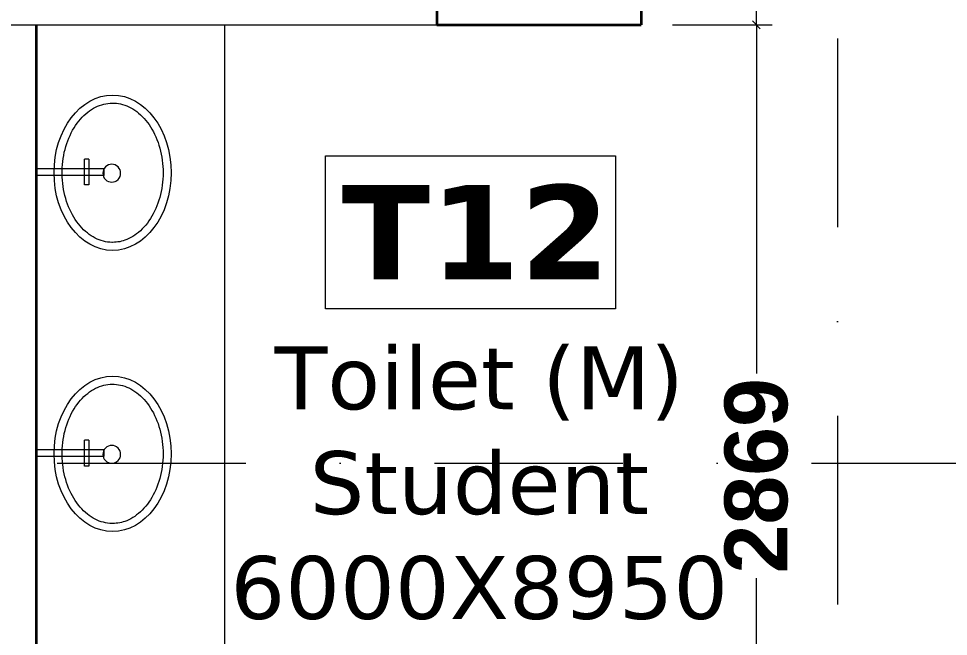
# Model space of a CAD drawing. Header units: millimetres. Extents: x -3092155 to 4513934, y -12317808 to 1850003.
# Drawn here: x -382291 to -379332, y -5676203 to -5674238 of the extents above; entities that cross this region are included whole.
import ezdxf

# ---------------------------------------------------------------- set-up
doc = ezdxf.new("R2010")
doc.units = ezdxf.units.MM
doc.header["$LTSCALE"] = 2
doc.header["$MEASUREMENT"] = 0
doc.header["$PDMODE"] = 34
doc.header["$PDSIZE"] = 500
doc.linetypes.add('DASHDOT', pattern=[1, 0.5, -0.25, 0, -0.25])
for name, color, linetype, lineweight in [('D DIM', 250, 'Continuous', 9), ('FIXTURE', 252, 'Continuous', 0), ('GRID', 251, 'DASHDOT', 5), ('SILL', 74, 'Continuous', 9), ('TEXT', 7, 'Continuous', 13), ('toi.dim.', 214, 'Continuous', 9), ('WAll', 250, 'Continuous', 35)]:
    doc.layers.add(name, color=color, linetype=linetype, lineweight=lineweight)
doc.layers.add('partation wall', color=7, linetype='Continuous', lineweight=20, true_color=0x525023)
doc.styles.add('INNER DIM', font='ARIALNB.TTF', dxfattribs={"height": 250})
doc.styles.add('int dim', font='arialbd.ttf', dxfattribs={"height": 200})
doc.styles.add('style2', font='verdana.ttf')
doc.dimstyles.new('INNER DIM', dxfattribs={"dimscale": 0, "dimtxt": 250, "dimasz": 100, "dimexe": 50, "dimexo": 50, "dimgap": 50, "dimtad": 0, "dimdec": 0, "dimzin": 0, "dimdsep": 46, "dimtxsty": 'INNER DIM', "dimblk": 'ARCHTICK', "dimcen": 100, "dimdle": 50, "dimclrd": 256, "dimclre": 256, "dimclrt": 256, "dimadec": 0, "dimazin": 0, "dimtfac": 1, "dimtdec": 0, "dimtix": 1, "dimtmove": 2, "dimatfit": 3, "dimfxl": 50, "dimfxlon": 1, "dimtolj": 1, "dimtzin": 0, "dimlwd": -1, "dimlwe": -1, "dimarcsym": 1})
doc.dimstyles.new('toilet detail', dxfattribs={"dimtxt": 150, "dimasz": 25, "dimexe": 50, "dimexo": 100, "dimgap": 25, "dimtad": 0, "dimdec": 0, "dimzin": 3, "dimdsep": 46, "dimtxsty": 'int dim', "dimblk": 'OBLIQUE', "dimcen": 90, "dimclrd": 214, "dimclre": 214, "dimclrt": 256, "dimadec": 0, "dimazin": 0, "dimtfac": 1, "dimtdec": 0, "dimtofl": 0, "dimtmove": 1, "dimatfit": 3, "dimfxl": 1, "dimfrac": 1, "dimtolj": 1, "dimtzin": 0, "dimlwd": -1, "dimlwe": -1, "dimarcsym": 1})

# ---------------------------------------------------------------- blocks, each defined once
blk = doc.blocks.new('_ArchTick')
at = {"color": 0, "linetype": 'ByBlock', "const_width": 0.15}
blk.add_lwpolyline([(-0.5, -0.5), (0.5, 0.5)], dxfattribs=at)
blk = doc.blocks.new('*D730')
at = {"layer": 'D DIM', "ltscale": 100, "transparency": 16777216}
for p, q in [((-438689.0668657003, 360.6453613601625), (-438689.0668657003, 460.6453613601625)), ((998.7644366729072, 360.6453613601623), (998.7644366729072, 460.6453613601623)), ((1048.764436672907, 410.6453613601623), (-438739.0668657003, 410.6453613601623))]:
    blk.add_line(p, q, dxfattribs=at)
at = {"layer": 'Defpoints', "color": 0, "lineweight": 50, "ltscale": 100, "transparency": 16777216}
for p in [(-438689.0668657003, 410.6453613601623), (998.7644366729072, -0.0061451550573111), (-438689.0668657006, -5723126.232655427)]:
    blk.add_point(p, dxfattribs=at)
at = {"layer": 'D DIM', "ltscale": 100, "transparency": 16777216, "xscale": 100, "yscale": 100, "zscale": 100, "rotation": 180}
blk.add_blockref('_ArchTick', (-438689.0668657003, 410.6453613601623), dxfattribs=at)
at = {"layer": 'D DIM', "ltscale": 100, "transparency": 16777216, "xscale": 100, "yscale": 100, "zscale": 100}
blk.add_blockref('_ArchTick', (998.7644366729072, 410.6453613601623), dxfattribs=at)
at = {"layer": 'D DIM', "ltscale": 100, "transparency": 16777216, "insert": (1326.455259555951, 835.181085795164), "char_height": 250, "attachment_point": 5, "style": 'INNER DIM'}
blk.add_mtext('\\A1;439688', dxfattribs=at)
blk = doc.blocks.new('basin')
at = {"layer": 'FIXTURE', "ltscale": 100}
for p, q in [((-2211834.434049898, -6265039.442043141), (-2211834.434049898, -6264957.473339595)), ((-2211834.434049898, -6265039.442043141), (-2211834.434049898, -6264957.473339595)), ((-2211820.780448789, -6264957.473339595), (-2211834.434049898, -6264957.473339595)), ((-2211820.780448789, -6264957.473339595), (-2211820.780448789, -6265039.442043141)), ((-2211820.780448789, -6264957.473339595), (-2211820.780448789, -6265039.442043141)), ((-2211987.938715757, -6264987.148804934), (-2211772.992844919, -6264987.148804934)), ((-2211987.938715757, -6264987.148804934), (-2211772.992844919, -6264987.148804934)), ((-2211987.938715757, -6265009.079755379), (-2211987.938715757, -6264987.148804934)), ((-2211772.992844919, -6264987.148804934), (-2211772.992844919, -6265009.079755379)), ((-2211772.992844919, -6264987.148804934), (-2211772.992844919, -6265009.079755379)), ((-2211772.992844919, -6265009.079755379), (-2211987.938715757, -6265009.079755379)), ((-2211772.992844919, -6265009.079755379), (-2211987.938715757, -6265009.079755379)), ((-2211820.780448789, -6265039.442043141), (-2211834.434049898, -6265039.442043141)), ((-2211820.780448789, -6265039.442043141), (-2211834.434049898, -6265039.442043141))]:
    blk.add_line(p, q, dxfattribs=at)
blk.add_ellipse((-2211744.932430512, -6265000.506316868), major_axis=(2.915424e-10, -247.0875245118513), ratio=0.7539776258967086, dxfattribs=at)
blk.add_ellipse((-2211744.932430512, -6265000.506316868), major_axis=(2.915424e-10, -247.0875245118513), ratio=0.7539776258967086, dxfattribs=at)
at = {"layer": 'FIXTURE', "ltscale": 100, "extrusion": (0, 0, -1)}
blk.add_ellipse((-2211747.522520602, -6265002.133596567), major_axis=(20.03121675459523, -20.03121675459679), ratio=0.9999999999889306, start_param=5.497787143776604, end_param=11.78097245095619, dxfattribs=at)
at = {"layer": 'FIXTURE', "ltscale": 100}
blk.add_open_spline([(-2211744.932430512, -6265222.038285823), (-2211729.844293521, -6265222.038285823), (-2211714.739852813, -6265219.070630708), (-2211682.622715539, -6265206.033627897), (-2211665.761983091, -6265194.711424908), (-2211635.378659516, -6265164.193944704), (-2211621.900036702, -6265145.00447096), (-2211600.562855119, -6265100.996509678), (-2211592.718241542, -6265076.202318988), (-2211583.953789949, -6265024.297389695), (-2211583.036282316, -6264997.206682354), (-2211588.277771043, -6264944.378497712), (-2211594.435543491, -6264918.660377393), (-2211612.828332594, -6264872.031044121), (-2211625.054080086, -6264851.143239369), (-2211653.559044012, -6264816.786227185), (-2211669.802049444, -6264803.333305369), (-2211703.895768676, -6264784.93182289), (-2211721.716013914, -6264779.936251332), (-2211757.383691007, -6264778.264640405), (-2211775.300297067, -6264781.575023151), (-2211809.972882216, -6264796.602206854), (-2211826.717285034, -6264808.376788828), (-2211856.731163882, -6264839.720164848), (-2211869.958094649, -6264859.280506238), (-2211890.693794102, -6264903.872177592), (-2211898.189733753, -6264928.879336645), (-2211906.219139269, -6264981.017124497), (-2211906.750537866, -6265008.127891761), (-2211900.761562046, -6265060.800402235), (-2211894.242617634, -6265086.342674639), (-2211875.212275237, -6265132.452634026), (-2211862.711003343, -6265152.996676163), (-2211833.78486346, -6265186.564038917), (-2211817.397999551, -6265199.572846884), (-2211783.134118604, -6265217.075971182), (-2211765.283165971, -6265221.62072397), (-2211746.60752821, -6265222.029128866), (-2211745.769979356, -6265222.038285823), (-2211744.932430512, -6265222.038285823)], degree=3, knots=[0, 0, 0, 0, 0.2970024838256002, 0.2970024838256002, 0.6481610773725, 0.6481610773725, 0.9993196709193995, 0.9993196709193995, 1.350478264466299, 1.350478264466299, 1.701636858013198, 1.701636858013198, 2.052795451560098, 2.052795451560098, 2.403954045106998, 2.403954045106998, 2.755112638653898, 2.755112638653898, 3.106271232200797, 3.106271232200797, 3.457429825747696, 3.457429825747696, 3.808588419294596, 3.808588419294596, 4.159747012841496, 4.159747012841496, 4.510905606388394, 4.510905606388394, 4.862064199935295, 4.862064199935295, 5.213222793482194, 5.213222793482194, 5.564381387029092, 5.564381387029092, 5.915539980575991, 5.915539980575991, 6.266698574122892, 6.266698574122892, 6.283185307179584, 6.283185307179584, 6.283185307179584, 6.283185307179584], dxfattribs=at)
blk.add_open_spline([(-2211744.932430512, -6265222.038285823), (-2211729.844293521, -6265222.038285823), (-2211714.739852813, -6265219.070630708), (-2211682.622715539, -6265206.033627897), (-2211665.761983091, -6265194.711424908), (-2211635.378659516, -6265164.193944704), (-2211621.900036702, -6265145.00447096), (-2211600.562855119, -6265100.996509678), (-2211592.718241542, -6265076.202318988), (-2211583.953789949, -6265024.297389695), (-2211583.036282316, -6264997.206682354), (-2211588.277771043, -6264944.378497712), (-2211594.435543491, -6264918.660377393), (-2211612.828332594, -6264872.031044121), (-2211625.054080086, -6264851.143239369), (-2211653.559044012, -6264816.786227185), (-2211669.802049444, -6264803.333305369), (-2211703.895768676, -6264784.93182289), (-2211721.716013914, -6264779.936251332), (-2211757.383691007, -6264778.264640405), (-2211775.300297067, -6264781.575023151), (-2211809.972882216, -6264796.602206854), (-2211826.717285034, -6264808.376788828), (-2211856.731163882, -6264839.720164848), (-2211869.958094649, -6264859.280506238), (-2211890.693794102, -6264903.872177592), (-2211898.189733753, -6264928.879336645), (-2211906.219139269, -6264981.017124497), (-2211906.750537866, -6265008.127891761), (-2211900.761562046, -6265060.800402235), (-2211894.242617634, -6265086.342674639), (-2211875.212275237, -6265132.452634026), (-2211862.711003343, -6265152.996676163), (-2211833.78486346, -6265186.564038917), (-2211817.397999551, -6265199.572846884), (-2211783.134118604, -6265217.075971182), (-2211765.283165971, -6265221.62072397), (-2211746.60752821, -6265222.029128866), (-2211745.769979356, -6265222.038285823), (-2211744.932430512, -6265222.038285823)], degree=3, knots=[0, 0, 0, 0, 0.2970024838256002, 0.2970024838256002, 0.6481610773725, 0.6481610773725, 0.9993196709193995, 0.9993196709193995, 1.350478264466299, 1.350478264466299, 1.701636858013198, 1.701636858013198, 2.052795451560098, 2.052795451560098, 2.403954045106998, 2.403954045106998, 2.755112638653898, 2.755112638653898, 3.106271232200797, 3.106271232200797, 3.457429825747696, 3.457429825747696, 3.808588419294596, 3.808588419294596, 4.159747012841496, 4.159747012841496, 4.510905606388394, 4.510905606388394, 4.862064199935295, 4.862064199935295, 5.213222793482194, 5.213222793482194, 5.564381387029092, 5.564381387029092, 5.915539980575991, 5.915539980575991, 6.266698574122892, 6.266698574122892, 6.283185307179584, 6.283185307179584, 6.283185307179584, 6.283185307179584], dxfattribs=at)
blk = doc.blocks.new('_Oblique')
at = {"color": 0, "linetype": 'ByBlock', "lineweight": -2}
blk.add_line((-0.5, -0.5), (0.5, 0.5), dxfattribs=at)
blk = doc.blocks.new('*D1162')
at = {"layer": 'Defpoints', "color": 0, "lineweight": 50, "ltscale": 100, "transparency": 16777216}
for p in [(-1461536.627130244, -5386220.72816448), (-1461169.870211504, -5386220.72816448), (-1461709.681223375, -5389089.477372297)]:
    blk.add_point(p, dxfattribs=at)
at = {"layer": 'toi.dim.', "color": 214, "ltscale": 100, "transparency": 16777216}
for p, q in [((-1461436.627130245, -5386220.72816448), (-1461119.870211504, -5386220.72816448)), ((-1461169.870211504, -5386220.72816448), (-1461169.870211504, -5387329.284214501)), ((-1461169.870211504, -5389089.477372297), (-1461169.870211504, -5387980.921322276)), ((-1461609.681223375, -5389089.477372297), (-1461119.870211504, -5389089.477372297))]:
    blk.add_line(p, q, dxfattribs=at)
at = {"layer": 'toi.dim.', "color": 214, "ltscale": 100, "transparency": 16777216, "xscale": 25, "yscale": 25, "zscale": 25}
for p, rotation in [((-1461169.870211504, -5386220.72816448), 90), ((-1461169.870211504, -5389089.477372297), 270)]:
    blk.add_blockref('_Oblique', p, dxfattribs=dict(at, rotation=rotation))
at = {"layer": 'toi.dim.', "ltscale": 100, "transparency": 16777216, "insert": (-1461169.870211503, -5387655.102768389), "char_height": 200, "attachment_point": 5, "rotation": 90, "style": 'int dim'}
blk.add_mtext('\\A1;2869', dxfattribs=at)
blk = doc.blocks.new('*D1163')
at = {"layer": 'Defpoints', "color": 0, "lineweight": 50, "ltscale": 100, "transparency": 16777216}
for p in [(-1461736.627130244, -5386020.72816448), (-1461169.870211504, -5386020.72816448), (-1461536.627130244, -5386220.72816448)]:
    blk.add_point(p, dxfattribs=at)
at = {"layer": 'toi.dim.', "color": 214, "ltscale": 100, "transparency": 16777216}
for p, q in [((-1460776.026418871, -5386002.575026688), (-1460776.026418871, -5385952.575026689)), ((-1461636.627130243, -5386020.72816448), (-1461119.870211504, -5386020.72816448)), ((-1461169.870211504, -5386120.728164479), (-1460776.026418871, -5386002.575026688)), ((-1461169.870211504, -5386220.72816448), (-1461169.870211504, -5386020.72816448)), ((-1461436.627130245, -5386220.72816448), (-1461119.870211504, -5386220.72816448))]:
    blk.add_line(p, q, dxfattribs=at)
at = {"layer": 'toi.dim.', "color": 214, "ltscale": 100, "transparency": 16777216, "xscale": 25, "yscale": 25, "zscale": 25}
for p, rotation in [((-1461169.870211504, -5386020.72816448), 90), ((-1461169.870211504, -5386220.72816448), 270)]:
    blk.add_blockref('_Oblique', p, dxfattribs=dict(at, rotation=rotation))
at = {"layer": 'toi.dim.', "ltscale": 100, "transparency": 16777216, "insert": (-1460776.02641887, -5385704.860156293), "char_height": 200, "attachment_point": 5, "rotation": 90, "style": 'int dim'}
blk.add_mtext('\\A1;200', dxfattribs=at)
blk = doc.blocks.new('7u6ujuj')
at = {"layer": 'partation wall', "ltscale": 100}
blk.add_line((-1462861.627130244, -5389246.70731015), (-1462861.627130246, -5386220.728164483), dxfattribs=at)
at = {"layer": 'SILL', "ltscale": 100}
blk.add_line((-1464486.627130244, -5386220.728164481), (-1462186.627130243, -5386220.728164479), dxfattribs=at)
at = {"layer": 'TEXT', "ltscale": 100}
blk.add_lwpolyline([(-1462540.726407741, -5386637.083668523), (-1461618.099333999, -5386637.083668523), (-1461618.099333999, -5387124.239540114), (-1462540.726407741, -5387124.239540114)], close=True, dxfattribs=at)
at = {"layer": 'WAll', "ltscale": 100}
for p, q in [((-1461536.627130244, -5385239.477713057), (-1461536.627130244, -5386220.72816448)), ((-1462186.627130243, -5386020.72816448), (-1462186.627130243, -5386220.72816448)), ((-1463461.627130244, -5386220.728164479), (-1463461.627130243, -5389089.477372298)), ((-1462186.627130243, -5386220.72816448), (-1461536.627130244, -5386220.72816448))]:
    blk.add_line(p, q, dxfattribs=at)
at = {"layer": 'FIXTURE', "ltscale": 100}
for p in [(748526.311607791, 878309.3781827567), (748526.3115855105, 877415.1548660984)]:
    blk.add_blockref('basin', p, dxfattribs=at)
at = {"layer": 'TEXT', "ltscale": 100, "insert": (-1462489.103272919, -5386729.89975467), "char_height": 300, "width": 430.4902619207277, "attachment_point": 1, "style": 'style2'}
blk.add_mtext('{\\fVerdana|b1|i0|c0|p34;T12}', dxfattribs=at)
at = {"layer": 'TEXT', "lineweight": 25, "ltscale": 100, "insert": (-1462051.605821478, -5387243.406647752), "char_height": 200, "width": 2036.526797928382, "attachment_point": 2, "style": 'style2'}
blk.add_mtext('Toilet (M) Student 6000X8950', dxfattribs=at)
at = {"layer": 'toi.dim.', "ltscale": 100}
for base, p1, p2, picture, middle in [((-1461169.870211504, -5386020.72816448), (-1461536.627130244, -5386220.72816448), (-1461736.627130244, -5386020.72816448), '*D1163', (-1460776.02641887, -5385927.575026689)), ((-1461169.870211504, -5386220.72816448), (-1461709.681223375, -5389089.477372297), (-1461536.627130244, -5386220.72816448), '*D1162', (-1461169.870211503, -5387655.102768389))]:
    dim = blk.add_linear_dim(base=base, p1=p1, p2=p2, angle=90, dimstyle='toilet detail', dxfattribs=at)
    dim.commit()
    dim.dimension.update_dxf_attribs({"geometry": picture, "text_midpoint": middle})

msp = doc.modelspace()

# ---------------------------------------------------------------- linework, layer by layer
at = {"layer": 'GRID', "color": 5, "ltscale": 600}
msp.add_line((-379684.711162709, -5657499.373618303), (-379684.7111627096, -5742293.190362998), dxfattribs=at)
at = {"layer": 'GRID', "color": 6, "ltscale": 600}
msp.add_line((-460174.5851218564, -5675651.232656343), (-367335.124683726, -5675651.232656343), dxfattribs=at)

# ---------------------------------------------------------------- block references
at = {"layer": 'WAll'}
msp.add_blockref('7u6ujuj', (1081226.543007548, -288036.7615216254), dxfattribs=at)

# ---------------------------------------------------------------- dimensions: what is measured, and where the dimension line sits
at = {"layer": 'D DIM', "ltscale": 100}
dim = msp.add_linear_dim(base=(-438689.0668657003, 410.6453613601623), p1=(998.7644366729072, -0.0061451550573111), p2=(-438689.0668657006, -5723126.232655427), dimstyle='INNER DIM', override={"dimscale": 1}, dxfattribs=at)
dim.commit()
dim.dimension.update_dxf_attribs({"geometry": '*D730', "text_midpoint": (1326.455259555951, 835.181085795164), "dimtype": 160})

doc.saveas('drawing.dxf')
